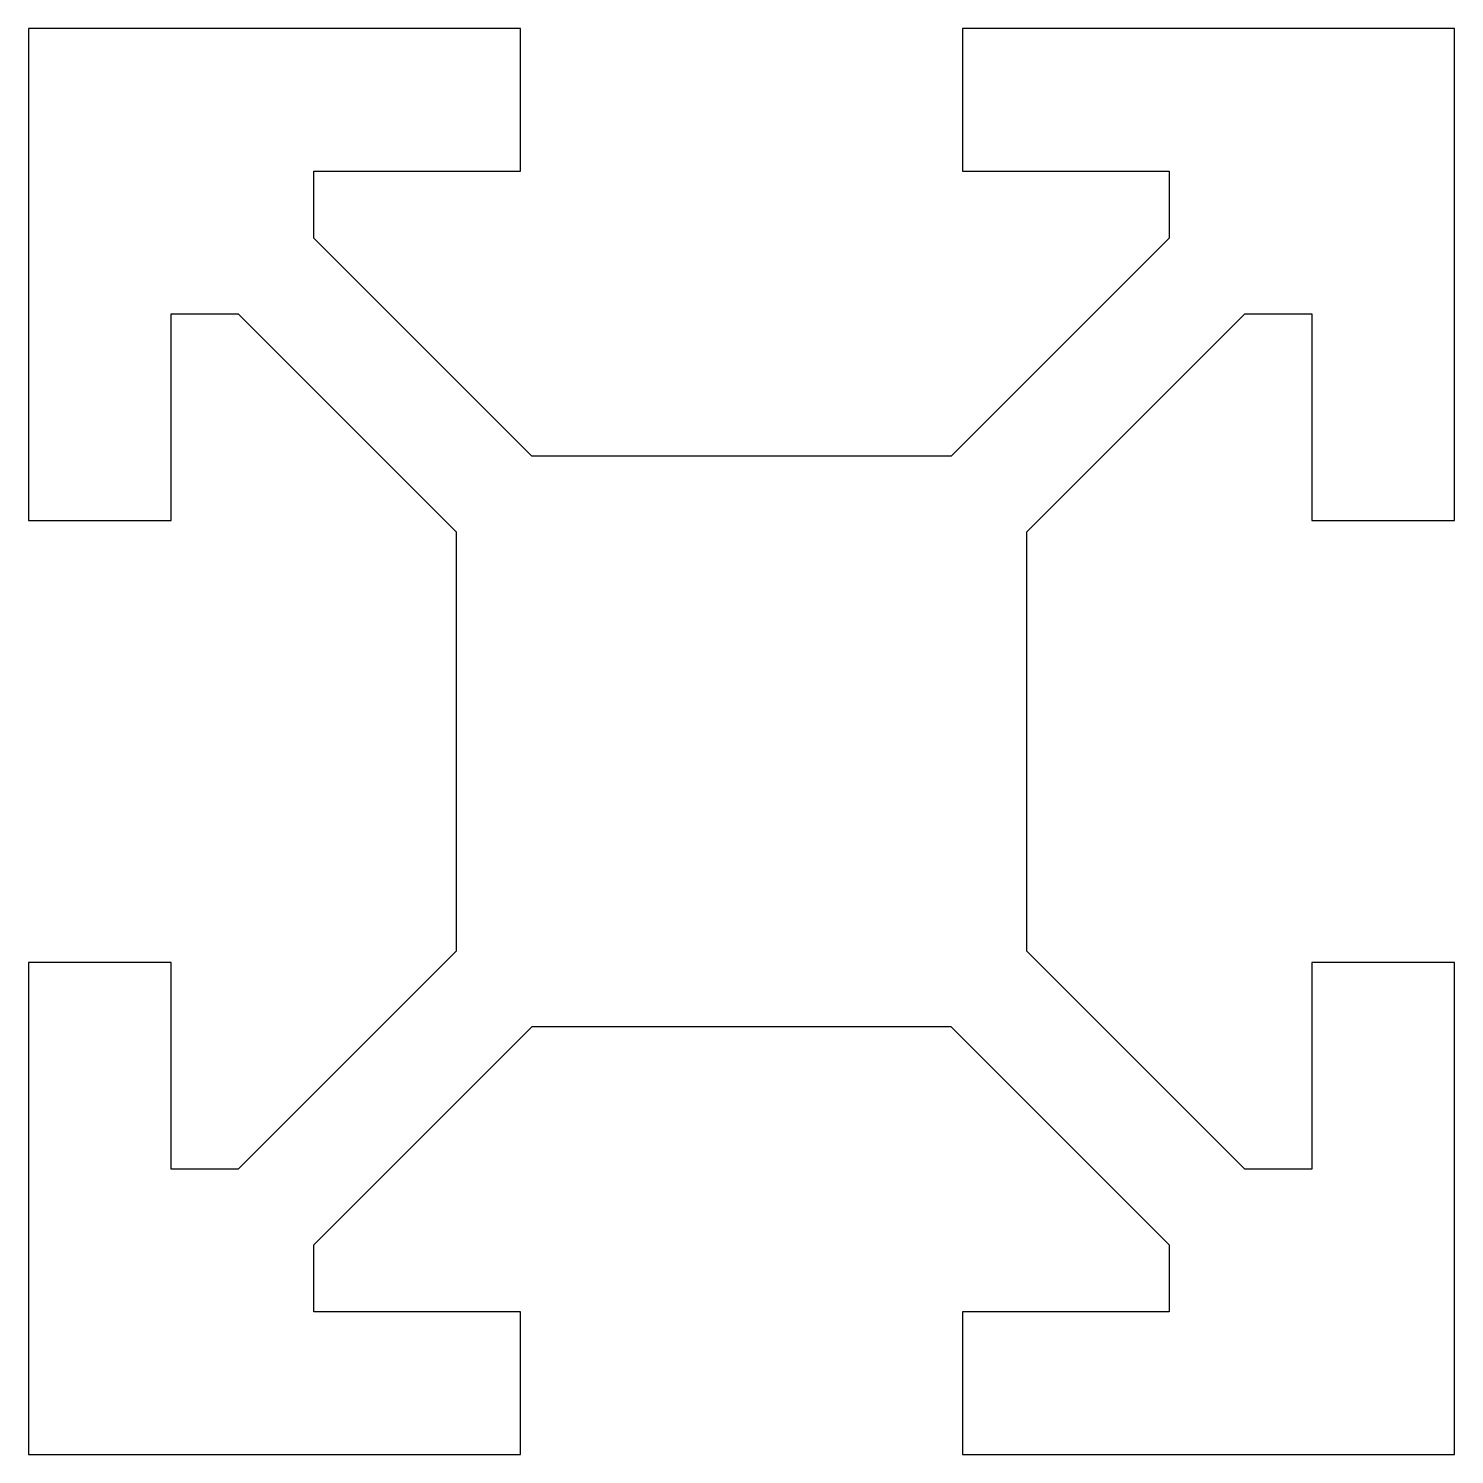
# Model space of a CAD drawing. Extents: x 0 to 20, y 0 to 20.
import ezdxf

# ---------------------------------------------------------------- set-up
doc = ezdxf.new("R2010")
doc.units = 0

msp = doc.modelspace()

# ---------------------------------------------------------------- linework, layer by layer
at = {"layer": 'Shape2DView'}
for p, q in [((0.000007, 20.000501), (0.000007, 13.100441)), ((6.900067, 20.000501), (0.000007, 20.000501)), ((6.900067, 18.000253), (6.900067, 20.000501)), ((13.10004, 20.000501), (13.10004, 18.000253)), ((20.0001, 20.000501), (13.10004, 20.000501)), ((20.0001, 13.100441), (20.0001, 20.000501)), ((4.000237, 18.000253), (6.900067, 18.000253)), ((4.000237, 17.060984), (4.000237, 18.000253)), ((13.10004, 18.000253), (16.000135, 18.000253)), ((16.000135, 18.000253), (16.000135, 17.060984)), ((7.060669, 14.000287), (4.000237, 17.060984)), ((16.000135, 17.060984), (12.939439, 14.000287)), ((1.99999, 16.00027), (2.939524, 16.00027)), ((1.99999, 13.100441), (1.99999, 16.00027)), ((2.939524, 16.00027), (6.00022, 12.939574)), ((14.000152, 12.939839), (17.060848, 16.00027)), ((17.060848, 16.00027), (18.000118, 16.00027)), ((18.000118, 16.00027), (18.000118, 13.100441)), ((12.939439, 14.000287), (7.060669, 14.000287)), ((0.000007, 13.100441), (1.99999, 13.100441)), ((18.000118, 13.100441), (20.0001, 13.100441)), ((6.00022, 12.939574), (6.00022, 7.061069)), ((14.000152, 7.061069), (14.000152, 12.939839)), ((6.00022, 7.061069), (2.939524, 4.000373)), ((17.060848, 4.000373), (14.000152, 7.061069)), ((1.99999, 6.900467), (0.000007, 6.900467)), ((0.000007, 6.900467), (0.000007, 0.000407)), ((1.99999, 4.000373), (1.99999, 6.900467)), ((18.000118, 6.900467), (18.000118, 4.000373)), ((20.0001, 6.900467), (18.000118, 6.900467)), ((20.0001, 0.000407), (20.0001, 6.900467)), ((7.060669, 6.000356), (4.000237, 2.93966)), ((12.939439, 6.000356), (7.060669, 6.000356)), ((12.939439, 6.000356), (16.000135, 2.93966)), ((2.939524, 4.000373), (1.99999, 4.000373)), ((18.000118, 4.000373), (17.060848, 4.000373)), ((4.000237, 2.00039), (4.000237, 2.93966)), ((16.000135, 2.93966), (16.000135, 2.00039)), ((6.900067, 2.00039), (4.000237, 2.00039)), ((6.900067, 0.000407), (6.900067, 2.00039)), ((13.10004, 2.00039), (13.10004, 0.000407)), ((16.000135, 2.00039), (13.10004, 2.00039)), ((0.000007, 0.000407), (6.900067, 0.000407)), ((13.10004, 0.000407), (20.0001, 0.000407))]:
    msp.add_line(p, q, dxfattribs=at)

doc.saveas('drawing.dxf')
